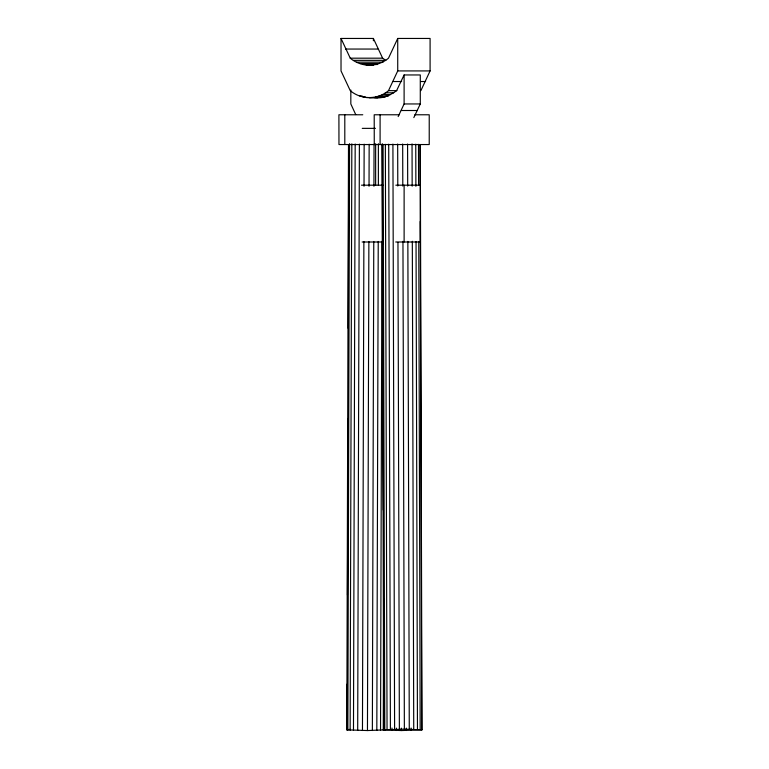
<?xml version="1.0" encoding="UTF-8"?>
<svg xmlns="http://www.w3.org/2000/svg" width="769" height="769" viewBox="0 0 769 769"><rect width="100%" height="100%" fill="white"/><g stroke="black" fill="none" stroke-linecap="round" stroke-linejoin="round"><path stroke-width="1.15" d="M384.039 729.666L385.077 729.848L367.457 730.55L346.809 729.848L348.501 144.726M346.809 729.848L347.204 684.006M347.463 595.1L347.973 418.48M348.232 328.373L348.742 152.954M347.857 730.031L349.549 143.707M350.135 730.194L351.827 143.87M353.48 730.348L355.182 144.014M357.691 730.454L359.383 144.13M362.459 730.531L363.872 241.524M364.025 186.252L364.15 144.197M367.457 730.55L368.87 241.543M369.033 186.281L369.158 144.226M372.359 730.531L373.772 241.524M373.936 186.252L374.051 144.197M376.82 730.454L378.233 241.447M380.54 730.348L381.962 241.341M383.27 730.194L383.654 599.234M420.864 90.646L430.092 70.921L430.092 38.45L397.727 38.45L388.499 58.184C377.685 67.422 361.065 67.422 350.251 58.184L341.023 38.45L373.388 38.45L382.616 58.184L385.798 60.347L353.432 60.347M341.023 38.45L341.023 70.921L350.251 90.646C361.065 99.883 377.685 99.883 388.499 90.646L397.727 70.921L397.727 38.45M413.828 117.609L420.287 103.95L420.287 74.958L404.11 74.958L396.583 90.646A4125.416 325.864 -90 0 1 374.272 97.557M398.169 116.59L404.11 103.95L404.11 74.958M382.03 144.726L383.721 729.848L404.369 729.147L421.989 729.848L420.297 144.726M421.989 729.848L401.341 730.55L383.721 729.848M347.069 729.666L350.433 729.396M345.512 49.053L377.877 49.053M350.251 58.184L382.616 58.184M356.624 62.126L382.991 62.126M359.805 63.51L378.992 63.51M362.997 64.5L377.377 64.5M366.188 65.096L373.378 65.096M369.37 65.288L372.975 65.288M397.727 70.921L430.092 70.921M393.238 81.524L401.629 81.524M420.806 81.524L425.603 81.524M388.499 90.646L396.891 90.646M385.307 92.818L393.699 92.818M382.126 94.597L390.517 94.597M359.805 95.981L362.209 95.981M378.934 95.981L388.528 95.981M362.997 96.971L365.39 96.971M375.753 96.971L385.336 96.971M366.188 97.557L382.155 97.557M369.37 97.759L377.762 97.759M404.11 103.95L420.287 103.95M401.331 110.505L417.509 110.505M362.776 114.773L338.908 114.773L338.966 144.543L429.227 144.543L429.227 114.773L414.847 114.773M399.265 114.773L374.205 114.773L374.263 144.543M362.257 128.365L375.435 128.365M361.478 185.185L383 185.185M395.824 185.185L420.297 185.185L420.297 241.995L395.727 241.995M362.141 241.995L383.125 241.995M355.711 114.562L350.827 103.95L350.827 90.031M420.037 144.543L420.153 185.396M420.259 221.434L421.729 729.666M418.49 144.37L418.605 185.223M418.769 241.697L420.182 729.493M415.76 144.226L415.885 186.281M416.048 241.543L417.461 729.348M412.04 143.909L412.165 186.165M412.319 241.293L413.732 729.243M411.107 728.051L411.117 730.454M407.58 144.024L407.695 186.098M407.858 241.36L409.271 729.166M406.34 728.128L406.349 730.531M402.677 144.024L402.802 186.069M402.956 241.341L404.369 729.147M401.331 728.147L401.341 730.55M397.669 144.024L397.794 186.021M397.958 242.418L399.371 729.166M396.439 728.128L396.439 730.531M392.911 144.091L394.603 729.243M391.969 728.051L391.979 730.454M388.701 144.207L390.402 729.348M385.346 144.37L387.047 729.493M383.077 144.543L384.769 729.666M382.289 143.707L382.578 244.629M382.837 333.535L383.347 510.155M383.606 599.07L383.981 730.031M404.119 185.185L404.119 241.995M380.097 114.773L380.097 144.543M378.377 143.755L378.377 185.185M375.637 143.755L375.637 185.185M373.388 38.45L373.388 40.767M344.8 114.773L344.8 144.543"/></g></svg>
